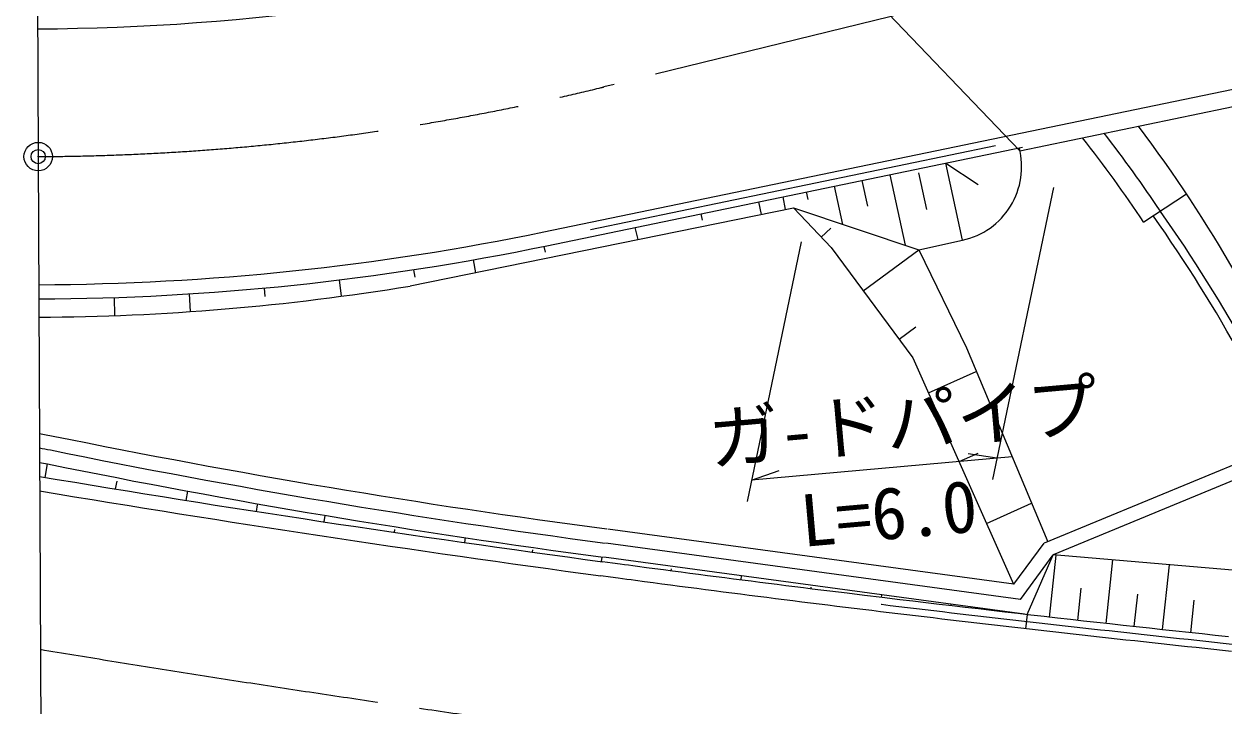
# Model space of a CAD drawing. Units: millimetres, scale not verified. Extents: x 40000 to 680000, y 20000 to 380000.
# Drawn here: x 78382 to 120594, y 281659 to 305647 of the extents above; entities that cross this region are included whole.
import ezdxf
from ezdxf.enums import TextEntityAlignment as Align

# ---------------------------------------------------------------- set-up
doc = ezdxf.new("R2010")
doc.units = ezdxf.units.MM
doc.header["$LTSCALE"] = 1000
doc.header["$PDMODE"] = 32
doc.header["$PDSIZE"] = 500
doc.linetypes.add('CHAIN', pattern=[18.5, 12, -1.5, 3.5, -1.5])
for name, color, linetype, lineweight in [('M-BGD', 7, 'Continuous', 13), ('M-BMK', 2, 'CHAIN', 13), ('M-BMK-SRVR', 3, 'Continuous', 13), ('M-STR-HTXT', 7, 'Continuous', 13), ('M-STR-STR1', 1, 'Continuous', 13)]:
    doc.layers.add(name, color=color, linetype=linetype, lineweight=lineweight)
doc.layers.add('M-OTRS', color=6, linetype='Continuous')
doc.styles.add('ＭＳ ゴシック', font='')
doc.styles.get('ＭＳ ゴシック').set_extended_font_data('MS Gothic')

msp = doc.modelspace()

# ---------------------------------------------------------------- linework, layer by layer
at = {"layer": 'M-BGD'}
for p, q in [((96669, 298336), (131586, 305567)), ((96770, 297846), (113506, 301312)), ((98310, 298420), (112550, 301369)), ((111400, 298044), (110805, 300753)), ((110805, 300753), (111945, 299998)), ((108067, 299236), (107867, 300144)), ((109392, 297863), (108847, 300347)), ((110140, 299120), (109857, 300410)), ((105968, 299470), (105909, 299739)), ((107182, 298600), (106888, 299941)), ((104221, 299389), (104312, 298948)), ((105166, 299122), (105085, 299568)), ((119277, 299667), (117778, 298671)), ((91963, 296432), (105445, 299179)), ((102195, 298970), (102240, 298752)), ((105445, 299179), (109862, 297706)), ((105458, 299175), (106778, 297785)), ((99989, 298067), (99886, 298491)), ((106429, 298153), (106761, 298468)), ((109862, 297706), (111400, 298044)), ((96670, 297825), (96714, 297617)), ((106778, 297785), (109649, 293905)), ((107906, 296262), (109859, 297707)), ((109862, 297706), (111531, 294258)), ((94181, 297349), (94261, 296900)), ((92086, 297004), (92126, 296739)), ((86831, 296361), (86859, 296059)), ((89469, 296645), (89539, 296070)), ((81548, 296027), (81570, 295391)), ((84192, 296155), (84232, 295531)), ((109163, 294563), (109751, 294998)), ((111531, 294258), (114393, 287439)), ((109649, 293905), (113190, 285945)), ((110196, 292676), (111880, 293425)), ((123041, 291009), (114266, 287387)), ((111274, 290253), (111943, 290551)), ((123251, 290555), (114586, 286978)), ((79126, 289700), (79203, 290174)), ((81652, 289570), (81593, 289292)), ((84131, 289217), (84077, 288891)), ((86584, 288729), (86546, 288503)), ((112239, 288083), (113826, 288789)), ((88960, 288365), (88926, 288138)), ((91411, 287766), (91425, 287864)), ((93900, 287580), (93874, 287408)), ((113205, 285943), (98918, 287880)), ((96271, 287152), (96257, 287071)), ((113433, 285408), (98851, 287384)), ((113203, 285940), (114266, 287387)), ((98699, 286736), (98720, 286899)), ((113573, 284884), (98783, 286889)), ((113430, 285405), (114586, 286978)), ((113666, 284873), (114586, 286978)), ((114678, 286970), (114442, 284770)), ((120898, 286434), (114586, 286978)), ((116671, 286798), (116431, 284557)), ((118664, 286626), (118419, 284344)), ((101143, 286489), (101134, 286410)), ((103612, 286234), (103595, 286091)), ((106064, 285841), (106057, 285780)), ((115558, 285805), (115436, 284663)), ((108546, 285565), (108536, 285476)), ((117547, 285592), (117425, 284450)), ((119536, 285379), (119413, 284237)), ((110990, 285234), (110984, 285184)), ((113666, 284873), (113610, 284377))]:
    msp.add_line(p, q, dxfattribs=at)
for points in [[(120748, 284093), (120287, 284142), (119821, 284192), (119357, 284242), (118895, 284292), (118434, 284342), (117969, 284392), (117505, 284443), (117043, 284494), (116583, 284545), (116118, 284597), (115654, 284648), (115192, 284700), (114732, 284752), (114267, 284805), (113804, 284858), (113342, 284910), (112882, 284963), (112418, 285017), (111955, 285071), (111494, 285125), (111034, 285179), (110570, 285233), (110107, 285288), (109646, 285343), (109186, 285398), (108567, 285473), (107950, 285548), (107336, 285623), (106724, 285698), (106416, 285736), (106109, 285774), (105801, 285812), (105494, 285851), (105186, 285889), (104879, 285928), (104571, 285967), (104264, 286006), (103957, 286045), (103649, 286084), (103342, 286123), (103035, 286163), (102728, 286202), (102421, 286242), (102113, 286282), (101806, 286322), (101500, 286362), (101192, 286403), (100882, 286443), (100578, 286484), (100278, 286524), (99964, 286565), (99801, 286587), (99649, 286607), (99501, 286627), (99351, 286648), (99080, 286684), (98737, 286730)], [(120852, 283579), (120543, 283612), (120234, 283645), (119925, 283678), (119616, 283711), (119307, 283744), (118998, 283778), (118689, 283811), (118380, 283845), (118071, 283878), (117763, 283912), (117454, 283946), (117145, 283980), (116836, 284014), (116528, 284048), (116219, 284082), (115910, 284117), (115601, 284151), (115293, 284186), (114984, 284221), (114676, 284255), (114367, 284290), (114059, 284325), (113750, 284361), (113442, 284396), (113133, 284431), (112825, 284467), (112516, 284502), (112208, 284538), (111900, 284574), (111592, 284610), (111283, 284646), (110975, 284682), (110667, 284718), (110359, 284755), (110050, 284791), (109743, 284828), (109434, 284865), (109126, 284902), (108818, 284939), (108510, 284976), (108202, 285013), (107894, 285051), (107586, 285088), (107279, 285126), (106970, 285164), (106663, 285202), (106355, 285240), (106047, 285278), (105739, 285316), (105432, 285355), (105124, 285393), (104816, 285432), (104509, 285471), (104201, 285510), (103893, 285549), (103586, 285588), (103278, 285627), (102971, 285667), (102663, 285707), (102356, 285746), (102048, 285786), (101741, 285826), (101435, 285866), (101127, 285907), (100817, 285948), (100512, 285988), (100212, 286028), (99898, 286070), (99734, 286092), (99583, 286112), (99434, 286132), (99284, 286152), (99013, 286189), (98670, 286235)], [(120878, 283827), (120569, 283860), (120260, 283893), (119951, 283926), (119643, 283959), (119333, 283993), (119025, 284026), (118716, 284060), (118407, 284093), (118098, 284127), (117790, 284160), (117481, 284194), (117173, 284228), (116864, 284262), (116555, 284297), (116246, 284331), (115938, 284365), (115629, 284400), (115321, 284434), (115012, 284469), (114704, 284504), (114395, 284539), (114087, 284574), (113778, 284609), (113470, 284644), (113162, 284680), (112854, 284715), (112545, 284751), (112237, 284786), (111929, 284822), (111621, 284858), (111312, 284894), (111004, 284930), (110696, 284967), (110388, 285003), (110080, 285040), (109772, 285076), (109464, 285113), (109156, 285150), (108848, 285187), (108540, 285224), (108535, 285225)]]:
    msp.add_lwpolyline(points, dxfattribs=at)
for centre, radius, start, end in [((78518, 385976), 80500, 270.24541, 286.16238), ((77635, 271991), 50000, 22.6042, 36.962), ((77039, 271356), 49048, 33.8409, 38.1389), ((77040, 271357), 49747, 33.8373, 37.7385), ((110833, 300624), 2642, 282.3743, 14.5564), ((75103, 268520), 52650, 22.36, 35.2295), ((75103, 268520), 52950, 22.3604, 35.2203), ((78518, 385976), 89500, 270.24529, 281.70064), ((78518, 385976), 90000, 270.24528, 281.70064), ((78545, 377971), 82636, 270.25037, 279.34443), ((170389, 752133), 469872, 258.77514, 258.83502), ((136700, 573010), 287620, 258.51082, 262.44569), ((170389, 752133), 470372, 258.78749, 258.83502), ((136700, 573010), 288120, 258.51082, 262.44569), ((170389, 752133), 470872, 258.79982, 258.83502), ((136700, 573010), 288620, 258.51082, 262.44569), ((183848, 914992), 634000, 260.47456, 262.28504), ((183848, 914992), 634500, 260.48233, 262.28504)]:
    msp.add_arc(centre, radius, start, end, dxfattribs=at)
at = {"layer": 'M-BMK'}
msp.add_line((130219, 311150), (98779, 303433), dxfattribs=at)
for centre, radius, start, end in [((78519, 385983), 85000, 270.24513, 283.7267), ((78519, 385983), 85000, 283.7267, 283.78973), ((183834, 915001), 640000, 260.5683, 262.28577)]:
    msp.add_arc(centre, radius, start, end, dxfattribs=at)
at = {"layer": 'M-BMK-SRVR'}
for p, q in [((78651, 355178), (78882, 300984)), ((78882, 300984), (79110, 247566))]:
    msp.add_line(p, q, dxfattribs=at)
msp.add_circle((78882, 300984), 500, dxfattribs=at)
msp.add_point((78882, 300984), dxfattribs=at)
at = {"layer": 'M-OTRS'}
msp.add_point((78882, 300984), dxfattribs=at)
at = {"layer": 'M-STR-HTXT'}
for p, q in [((114597, 299897), (112451, 289622)), ((105725, 297980), (103820, 288857)), ((113142, 290419), (103976, 289607)), ((112608, 290371), (111590, 290532)), ((103976, 289607), (104950, 289944))]:
    msp.add_line(p, q, dxfattribs=at)
at = {"layer": 'M-STR-STR1'}
for p, q in [((104628, 310355), (113414, 301191)), ((113414, 301191), (131401, 304916))]:
    msp.add_line(p, q, dxfattribs=at)

# ---------------------------------------------------------------- texts
at = {"layer": 'M-STR-HTXT', "style": 'ＭＳ ゴシック'}
for s, p in [('ガ-ドパイプ', (102590, 289589)), ('L=6.0', (105826, 286706))]:
    msp.add_text(s, height=1833, rotation=5.063, dxfattribs=at).set_placement(p, align=Align.BOTTOM_LEFT)

doc.saveas('drawing.dxf')
